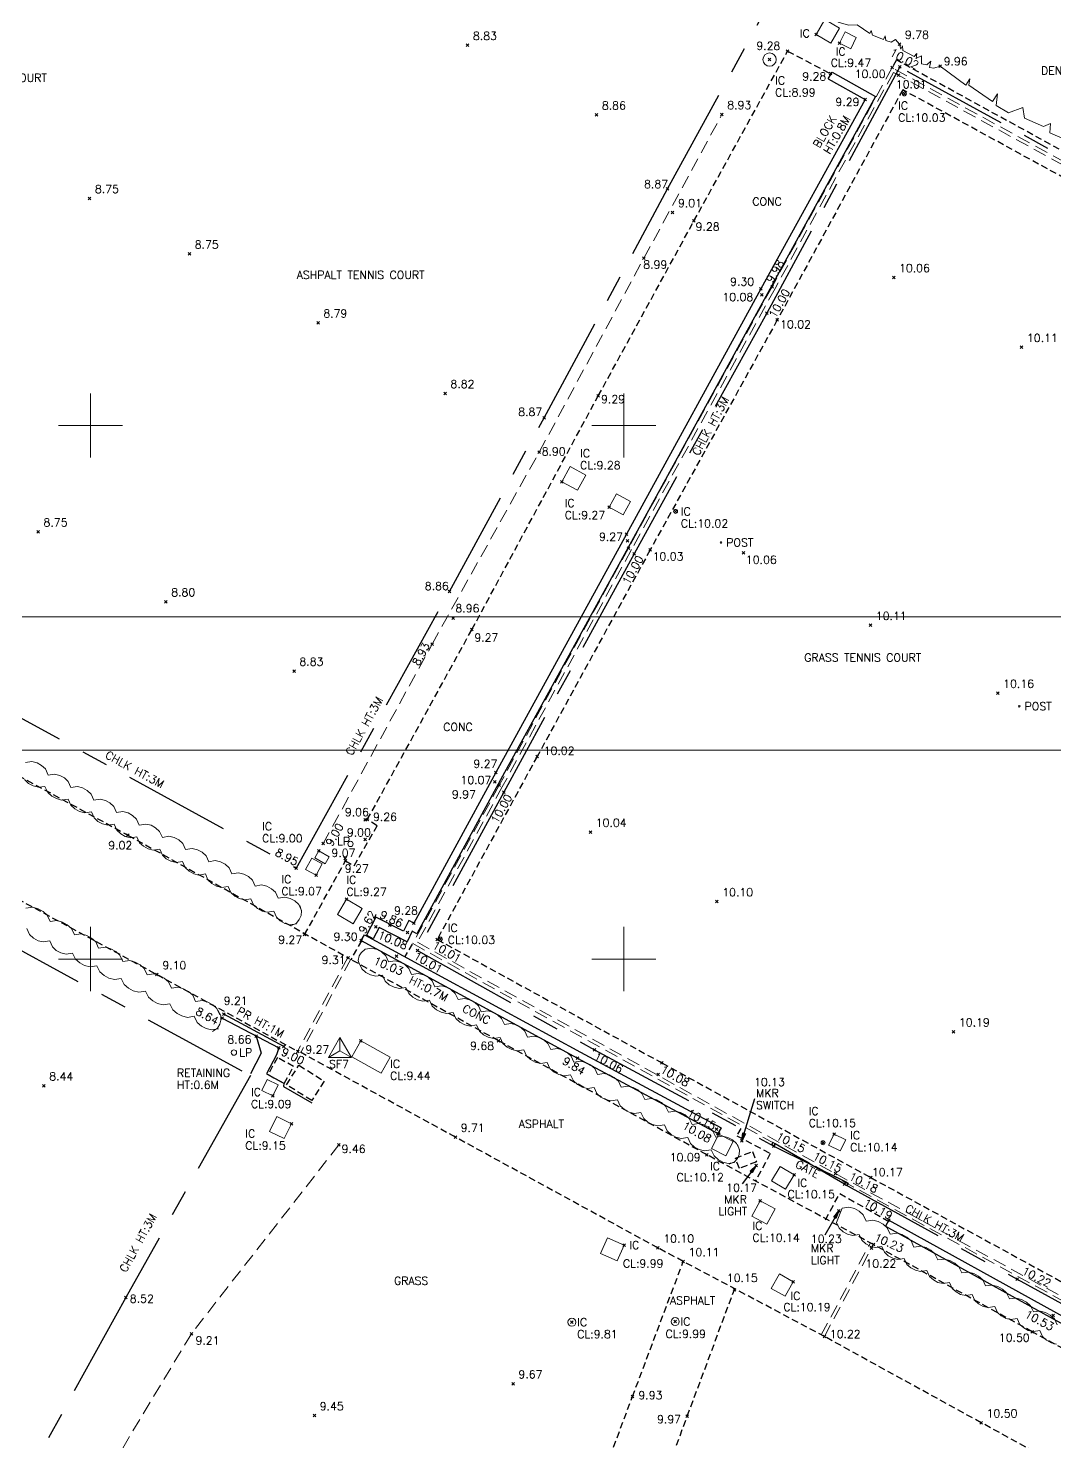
# Model space of a CAD drawing. Extents: x 521064 to 521635, y 174590 to 175241.
# Drawn here: x 521377.7 to 521416.2, y 175041.9 to 175094.9 of the extents above; entities that cross this region are included whole.
import ezdxf
from ezdxf.enums import TextEntityAlignment as Align

# ---------------------------------------------------------------- set-up
doc = ezdxf.new("R2010")
doc.units = 0
doc.header["$PDMODE"] = 3
doc.header["$PDSIZE"] = 0.05
for name, pattern in [('Centre', [7, 4, -1, 1, -1]), ('DASHED', [0.75, 0.5, -0.25]), ('HIDDEN', [0.375, 0.25, -0.125])]:
    doc.linetypes.add(name, pattern=pattern)
doc.layers.get('0').update_dxf_attribs({"linetype": 'CONTINUOUS', "lineweight": 18})
for name, color, linetype, lineweight in [('I031G_SURVEY-GRID', 7, 'CONTINUOUS', 18), ('I042T_SURVEY-STA', 1, 'CONTINUOUS', 13), ('I901G_TITLE-SHEET', 7, 'CONTINUOUS', 18), ('I910T_TXT-GEN-S', 7, 'CONTINUOUS', 13), ('I923G_SURVEY-POINT', 7, 'CONTINUOUS', 18), ('I923T_SURVEY-LEVEL', 7, 'CONTINUOUS', 13), ('I960G_COVER', 1, 'CONTINUOUS', 18), ('I960T_COVER-TXT', 1, 'CONTINUOUS', 13), ('I963G_SW', 200, 'DASHED', 18), ('I976G_ST-FURN', 220, 'CONTINUOUS', 18), ('I976T_ST-FURN-TXT', 220, 'CONTINUOUS', 13), ('I991G_SLOPE', 21, 'DASHED', 18), ('I995G_VEGETATION', 102, 'CONTINUOUS', 18)]:
    doc.layers.add(name, color=color, linetype=linetype, lineweight=lineweight)
for name, color, linetype in [('I280G_BLDG-FRAME', 7, 'HIDDEN'), ('I940G_SURFACE', 200, 'HIDDEN'), ('I971G_FENCE', 5, 'Centre'), ('I972G_WALL', 10, 'CONTINUOUS'), ('I973G_GATE', 20, 'CONTINUOUS')]:
    doc.layers.add(name, color=color, linetype=linetype)
doc.styles.add('MONOTXT', font='simplex.shx')
doc.styles.get("Standard").update_dxf_attribs({"font": 'simplex.shx'})
doc.dimstyles.get("Standard").update_dxf_attribs({"dimtxt": 0.18, "dimasz": 0.18, "dimexe": 0.18, "dimexo": 0.0625, "dimgap": 0.09, "dimtad": 0, "dimtih": 1, "dimtoh": 1, "dimdec": 4, "dimzin": 0, "dimdsep": 46, "dimtxsty": 'Standard', "dimcen": 0.09, "dimadec": 0, "dimazin": 0, "dimtfac": 1, "dimtdec": 4, "dimtofl": 0, "dimtmove": 0, "dimatfit": 3, "dimfxl": 1, "dimtolj": 1, "dimtzin": 0, "dimarcsym": 0})

# ---------------------------------------------------------------- blocks, each defined once
blk = doc.blocks.new('PT_STATION')
at = {"color": 0, "linetype": 'Continuous', "flags": 128}
for points in [[(0, 0.5), (-0.433, -0.25)], [(-0.433, -0.25), (0, 0), (0, 0.5)], [(0.433, -0.25), (0, 0.5)], [(0, 0), (0.433, -0.25)], [(-0.433, -0.25), (0.433, -0.25)]]:
    blk.add_lwpolyline(points, dxfattribs=at)
blk = doc.blocks.new('HEL Vegitation')
at = {"color": 0, "linetype": 'ByBlock'}
blk.add_polyline3d([(0, 0, 0), (0.0922, -0.0113, 0), (0.0935, 0.0101, 0), (0.0995, -0.0077, 0), (0.1821, -0.0154, 0), (0.1845, 0.0113, 0), (0.197, -0.0202, 0), (0.2387, -0.0214, 0), (0.2678, 0.0125, 0), (0.2868, -0.0125, 0), (0.3463, -0.0065, 0), (0.3601, 0.0113, 0), (0.3714, -0.0138, 0), (0.4361, -0.0065, 0), (0.4826, 0.015, 0), (0.5749, -0.0053, 0), (0.5749, 0.015, 0), (0.5927, -0.0089, 0), (0.6647, -0.0077, 0), (0.6659, 0.0166, 0), (0.6788, -0.0077, 0), (0.714, -0.0053, 0), (0.7306, 0.0202, 0), (0.7646, 0.0036, 0)], dxfattribs=at)

msp = doc.modelspace()

# ---------------------------------------------------------------- linework, layer by layer
at = {"layer": 'I031G_SURVEY-GRID'}
for p, q in [((521380, 175081.2), (521380, 175078.8)), ((521400, 175081.2), (521400, 175078.8)), ((521378.8, 175080), (521381.2, 175080)), ((521398.8, 175080), (521401.2, 175080)), ((521380, 175061.2), (521380, 175058.8)), ((521400, 175061.2), (521400, 175058.8)), ((521378.8, 175060), (521381.2, 175060)), ((521398.8, 175060), (521401.2, 175060))]:
    msp.add_line(p, q, dxfattribs=at)
at = {"layer": 'I280G_BLDG-FRAME'}
for points in [[(521387.619, 175055.97, 9.351), (521387.009, 175056.304, 9.346), (521386.659, 175055.666, 9.329), (521387.269, 175055.332, 9.335)], [(521388.297, 175054.691, 9.365), (521387.355, 175055.283, 9.357), (521387.817, 175056.016, 9.357), (521388.758, 175055.424, 9.365)], [(521404.97, 175052.392, 10.074), (521404.332, 175052.144, 10.106), (521404.181, 175052.532, 10.217), (521404.819, 175052.78, 10.184)]]:
    msp.add_polyline3d(points, close=True, dxfattribs=at)
at = {"layer": 'I901G_TITLE-SHEET'}
for points in [[(521533.61, 175067.828), (521325.01, 175067.828), (521325.01, 175232.028), (521533.61, 175232.028)], [(521455.762, 174908.628), (521247.162, 174908.628), (521247.162, 175072.828), (521455.762, 175072.828)]]:
    msp.add_lwpolyline(points, close=True, dxfattribs=at)
at = {"layer": 'I923G_SURVEY-POINT'}
for p in [(521407.211, 175094.663, 9.439), (521408.087, 175094.345, 9.472), (521410.34, 175094.308, 9.785), (521394.142, 175094.264, 8.828), (521406.142, 175094.046, 9.279), (521405.466, 175093.726, 8.992), (521410.061, 175093.427, 9.998), (521410.353, 175093.453, 10.018), (521411.859, 175093.482, 9.96), (521407.748, 175093.203, 9.282), (521410.293, 175093.146, 10.008), (521409.049, 175092.227, 9.287), (521410.518, 175092.439, 10.028), (521398.976, 175091.656, 8.857), (521403.679, 175091.671, 8.929), (521379.968, 175088.524, 8.755), (521401.643, 175088.882, 8.875), (521401.83, 175087.995, 9.007), (521402.629, 175087.675, 9.282), (521383.71, 175086.44, 8.753), (521400.751, 175086.275, 8.995), (521410.118, 175085.557, 10.057), (521405.141, 175085.126, 9.298), (521405.177, 175084.901, 10.081), (521405.557, 175085.211, 9.983), (521388.533, 175083.859, 8.792), (521405.364, 175084.215, 10.005), (521405.753, 175083.963, 10.018), (521414.914, 175082.937, 10.107), (521393.3, 175081.211, 8.815), (521399.039, 175081.116, 9.285), (521397.007, 175080.296, 8.868), (521396.826, 175079.011, 8.898), (521397.68, 175077.898, 9.281), (521399.449, 175076.945, 9.273), (521401.938, 175076.785, 10.016), (521378.04, 175076.021, 8.748), (521400.104, 175075.936, 9.271), (521400.137, 175075.68, 10.08), (521400.171, 175075.412, 9.986), (521400.987, 175075.339, 10.028), (521404.485, 175075.229, 10.058), (521400.385, 175075.196, 9.998), (521393.459, 175073.785, 8.86), (521382.829, 175073.398, 8.798), (521393.601, 175072.777, 8.963), (521394.304, 175072.357, 9.269), (521409.249, 175072.517, 10.114), (521392.813, 175071.81, 8.926), (521387.635, 175070.798, 8.834), (521414.024, 175069.972, 10.161), (521396.751, 175067.597, 10.016), (521395.201, 175066.991, 9.266), (521395.167, 175066.644, 10.071), (521395.329, 175066.52, 9.974), (521395.498, 175066.261, 9.996), (521390.295, 175065.219, 9.063), (521390.382, 175065.226, 9.261), (521381.407, 175064.644, 9.018), (521398.747, 175064.759, 10.043), (521388.728, 175064.331, 8.999), (521390.295, 175064.479, 8.997), (521388.562, 175064.058, 8.999), (521389.555, 175063.763, 9.069), (521389.558, 175063.676, 9.274), (521387.72, 175063.403, 8.952), (521388.465, 175063.146, 9.069), (521389.607, 175062.24, 9.272), (521403.491, 175062.155, 10.105), (521388.032, 175060.913, 9.265), (521390.699, 175061.203, 9.624), (521391.227, 175061.268, 9.856), (521391.891, 175060.993, 10.078), (521392.126, 175061.342, 9.276), (521390.153, 175060.69, 9.301), (521393.002, 175060.732, 10.01), (521393.121, 175060.744, 10.032), (521389.666, 175060.047, 9.306), (521391.479, 175060.106, 10.03), (521392.258, 175060.32, 10.014), (521382.495, 175059.415, 9.102), (521384.937, 175057.781, 8.641), (521385.007, 175057.935, 9.206), (521412.364, 175057.273, 10.188), (521386.215, 175057.108, 8.657), (521387.247, 175056.722, 9.278), (521390.142, 175056.93, 9.444), (521395.303, 175056.934, 9.684), (521387.06, 175056.666, 8.997), (521387.775, 175056.535, 9.271), (521398.258, 175056.286, 9.843), (521398.904, 175056.591, 10.063), (521401.282, 175055.664, 10.082), (521401.43, 175056.103, 10.09), (521378.256, 175055.25, 8.44), (521386.844, 175054.87, 9.093), (521387.54, 175053.821, 9.154), (521403.471, 175053.621, 10.153), (521389.319, 175053.037, 9.459), (521393.682, 175053.32, 9.714), (521403.527, 175053.452, 10.079), (521403.562, 175053.426, 10.117), (521404.422, 175053.176, 10.129), (521405.625, 175052.982, 10.148), (521407.471, 175053.111, 10.146), (521407.891, 175053.437, 10.143), (521403.111, 175052.66, 10.092), (521404.956, 175052.256, 10.168), (521406.392, 175051.906, 10.148), (521407.937, 175051.951, 10.145), (521408.276, 175051.558, 10.18), (521409.257, 175051.805, 10.167), (521405.115, 175050.933, 10.135), (521408.062, 175050.556, 10.23), (521409.938, 175050.206, 10.186), (521400.009, 175049.272, 9.993), (521409.358, 175049.294, 10.227), (521401.279, 175049.164, 10.097), (521409.289, 175049.161, 10.221), (521402.228, 175048.656, 10.108), (521406.354, 175047.894, 10.194), (521414.748, 175047.989, 10.222), (521381.321, 175047.306, 8.522), (521404.144, 175047.598, 10.15), (521416.101, 175046.633, 10.526), (521398.052, 175046.381, 9.805), (521401.926, 175046.404, 9.986), (521383.784, 175045.948, 9.207), (521407.527, 175045.84, 10.219), (521415.315, 175046.02, 10.497), (521395.849, 175044.074, 9.667), (521400.324, 175043.589, 9.932), (521388.398, 175042.879, 9.454), (521402.378, 175042.855, 9.974), (521413.401, 175042.611, 10.505)]:
    msp.add_point(p, dxfattribs=at)
at = {"layer": 'I940G_SURFACE'}
msp.add_line((521410.218, 175093.714, 10.016), (521410.061, 175093.427, 9.998), dxfattribs=at)
for points in [[(521388.032, 175060.913, 9.265), (521389.558, 175063.676, 9.274), (521389.892, 175063.496, 9.272), (521390.752, 175064.996, 9.258), (521390.382, 175065.226, 9.261), (521394.304, 175072.357, 9.269), (521399.039, 175081.116, 9.285), (521402.629, 175087.675, 9.282), (521406.142, 175094.046, 9.279), (521407.748, 175093.203, 9.282)], [(521440.115, 175077.377, 10.353), (521432.122, 175081.734, 10.246), (521423.558, 175086.4, 10.167), (521410.218, 175093.714, 10.016)], [(521393.002, 175060.732, 10.01), (521401.43, 175056.103, 10.09), (521409.257, 175051.805, 10.167), (521421.622, 175045.05, 10.289), (521426.388, 175053.786, 10.297), (521430.789, 175061.853, 10.283), (521434.713, 175068.991, 10.298), (521439.042, 175076.935, 10.348), (521423.779, 175085.314, 10.145), (521410.456, 175092.597, 10.025), (521405.753, 175083.963, 10.018), (521400.987, 175075.339, 10.028), (521396.751, 175067.597, 10.016), (521393.002, 175060.732, 10.01)], [(521332.898, 175091.15, 7.268), (521331.102, 175087.623, 7.183), (521332.748, 175086.619, 7.21), (521341.618, 175081.788, 7.479), (521350.481, 175076.965, 7.84), (521366.285, 175068.336, 8.443), (521373.629, 175064.236, 8.696), (521382.495, 175059.415, 9.102), (521387.775, 175056.535, 9.271)], [(521332.898, 175091.15, 7.263), (521342.903, 175085.679, 7.537), (521352.519, 175080.438, 7.943), (521360.81, 175075.895, 8.17), (521368.137, 175071.876, 8.59), (521374.653, 175068.315, 8.742), (521381.407, 175064.644, 9.018), (521389.666, 175060.047, 9.306)], [(521390.162, 175060.684, 9.301), (521389.764, 175059.975, 9.316)], [(521392.06, 175060.562, 9.98), (521391.785, 175060.088, 9.989)], [(521422.736, 175041.952, 10.89), (521415.315, 175046.02, 10.497), (521409.358, 175049.294, 10.227), (521403.111, 175052.66, 10.092), (521395.303, 175056.934, 9.684), (521389.797, 175059.965, 9.288)], [(521421.979, 175037.922, 10.911), (521413.401, 175042.611, 10.505), (521407.527, 175045.84, 10.219), (521401.279, 175049.164, 10.097), (521393.682, 175053.32, 9.714), (521387.757, 175056.564, 9.275)], [(521404.385, 175053.648, 10.133), (521404.239, 175053.375, 10.119), (521405.493, 175052.704, 10.138), (521404.937, 175051.676, 10.129)], [(521407.56, 175050.216, 10.187), (521408.096, 175051.208, 10.177), (521409.937, 175050.161, 10.182)], [(521392.945, 175025.455, 9.502), (521393.368, 175025.196, 9.495), (521397.381, 175035.728, 9.587), (521400.324, 175043.589, 9.932), (521402.228, 175048.656, 10.108)], [(521399.07, 175033.904, 9.595), (521399.382, 175034.729, 9.602), (521402.378, 175042.855, 9.974), (521404.144, 175047.598, 10.15)]]:
    msp.add_polyline3d(points, dxfattribs=at)
at = {"layer": 'I960G_COVER'}
for points in [[(521407.211, 175094.663, 9.439), (521407.76, 175094.343, 9.44), (521408.087, 175094.906, 9.457), (521407.538, 175095.226, 9.456)], [(521408.087, 175094.345, 9.472), (521408.508, 175094.136, 9.503), (521408.715, 175094.552, 9.5), (521408.294, 175094.762, 9.469)], [(521397.68, 175077.898, 9.281), (521397.992, 175078.467, 9.284), (521398.579, 175078.146, 9.283), (521398.267, 175077.577, 9.28)], [(521399.449, 175076.945, 9.273), (521399.97, 175076.655, 9.279), (521400.248, 175077.154, 9.29), (521399.727, 175077.444, 9.284)], [(521388.465, 175063.146, 9.069), (521388.694, 175063.574, 9.046), (521388.3, 175063.786, 8.987), (521388.07, 175063.358, 9.011)], [(521388.562, 175064.058, 8.999), (521388.956, 175063.836, 9.048), (521388.804, 175063.566, 9.035), (521388.41, 175063.788, 8.986)], [(521389.607, 175062.24, 9.272), (521389.266, 175061.674, 9.277), (521389.848, 175061.324, 9.276), (521390.189, 175061.89, 9.271)], [(521390.142, 175056.93, 9.444), (521391.243, 175056.314, 9.506), (521390.907, 175055.715, 9.508), (521389.806, 175056.33, 9.447)], [(521386.844, 175054.87, 9.093), (521387.041, 175055.278, 9.108), (521386.628, 175055.476, 8.994), (521386.432, 175055.069, 8.98)], [(521387.54, 175053.821, 9.154), (521387.27, 175053.268, 9.133), (521386.72, 175053.537, 9.093), (521386.989, 175054.089, 9.114)], [(521403.562, 175053.426, 10.117), (521404.095, 175053.156, 10.135), (521403.824, 175052.621, 10.135), (521403.292, 175052.89, 10.117)], [(521407.891, 175053.437, 10.143), (521408.323, 175053.217, 10.149), (521408.111, 175052.801, 10.145), (521407.679, 175053.021, 10.138)], [(521406.392, 175051.906, 10.148), (521406.067, 175051.367, 10.152), (521405.54, 175051.685, 10.143), (521405.864, 175052.224, 10.14)], [(521405.115, 175050.933, 10.135), (521405.675, 175050.628, 10.149), (521405.362, 175050.052, 10.146), (521404.802, 175050.357, 10.132)], [(521400.009, 175049.272, 9.993), (521399.745, 175048.678, 9.978), (521399.123, 175048.953, 9.954), (521399.386, 175049.548, 9.969)], [(521406.354, 175047.894, 10.194), (521406.044, 175047.352, 10.184), (521405.527, 175047.649, 10.176), (521405.837, 175048.19, 10.185)]]:
    msp.add_polyline3d(points, close=True, dxfattribs=at)
for centre, radius in [((521405.466, 175093.726, 8.992), 0.25), ((521410.518, 175092.439, 10.028), 0.075), ((521401.938, 175076.785, 10.016), 0.075), ((521393.121, 175060.744, 10.032), 0.075), ((521407.471, 175053.111, 10.146), 0.075), ((521398.052, 175046.381, 9.805), 0.15), ((521401.926, 175046.404, 9.986), 0.15)]:
    msp.add_circle(centre, radius, dxfattribs=at)
at = {"layer": 'I963G_SW'}
for points in [[(521410.061, 175093.427, 9.998), (521405.557, 175085.211, 9.983), (521400.171, 175075.412, 9.986), (521395.329, 175066.52, 9.974), (521392.086, 175060.576, 9.981), (521407.523, 175052.044, 10.146)], [(521439.63, 175077.277, 10.325), (521425.746, 175084.846, 10.163), (521410.058, 175093.423, 10.005)], [(521410.11, 175093.246, 9.998), (521405.671, 175085.148, 9.983), (521400.285, 175075.35, 9.986), (521395.444, 175066.458, 9.974), (521392.262, 175060.627, 9.981), (521407.937, 175051.951, 10.145)], [(521439.568, 175077.163, 10.325), (521425.684, 175084.732, 10.163), (521410.11, 175093.246, 10.007)], [(521389.649, 175060.054, 9.31), (521387.776, 175056.554, 9.269)], [(521389.764, 175059.993, 9.31), (521387.89, 175056.493, 9.269)], [(521407.523, 175052.044, 10.146), (521421.997, 175044.166, 10.292)], [(521407.937, 175051.951, 10.145), (521421.945, 175044.343, 10.291)], [(521407.405, 175045.905, 10.219), (521409.245, 175049.355, 10.221)], [(521407.52, 175045.844, 10.219), (521409.36, 175049.293, 10.221)]]:
    msp.add_polyline3d(points, dxfattribs=at)
at = {"layer": 'I971G_FENCE'}
for points in [[(521387.717, 175063.399, 8.962), (521393.459, 175073.785, 8.86), (521397.007, 175080.296, 8.868), (521401.643, 175088.882, 8.875), (521405.278, 175095.52, 8.889)], [(521410.353, 175093.453, 10.018), (521405.364, 175084.215, 10.005), (521400.385, 175075.196, 9.998), (521395.498, 175066.261, 9.996), (521392.258, 175060.32, 10.014), (521398.904, 175056.591, 10.063), (521405.625, 175052.982, 10.148)], [(521421.66, 175044.219, 10.298), (521426.447, 175052.96, 10.285), (521431.267, 175061.707, 10.276), (521435.414, 175069.317, 10.277), (521439.773, 175077.34, 10.348), (521426.417, 175084.625, 10.191), (521410.356, 175093.439, 10.032)], [(521375.319, 175070.166, 8.751), (521387.72, 175063.403, 8.952)], [(521362.343, 175068.566, 8.304), (521376.018, 175061.071, 8.453), (521386.006, 175055.632, 8.629), (521381.321, 175047.306, 8.522), (521376.8, 175039.083, 8.625)], [(521387.247, 175056.722, 9.278), (521385.007, 175057.935, 9.206)], [(521408.276, 175051.558, 10.18), (521414.748, 175047.989, 10.222), (521421.66, 175044.219, 10.294)]]:
    msp.add_polyline3d(points, dxfattribs=at)
at = {"layer": 'I972G_WALL'}
for points in [[(521407.665, 175093, 9.281), (521407.807, 175093.253, 9.281), (521409.442, 175092.339, 9.287), (521405.395, 175084.986, 9.298), (521400.359, 175075.797, 9.271), (521395.455, 175066.851, 9.266), (521392.237, 175060.94, 9.276), (521392.065, 175061.041, 9.272), (521391.87, 175060.65, 9.274), (521390.825, 175061.183, 9.273), (521390.602, 175060.756, 9.284), (521390.345, 175060.89, 9.284)], [(521407.665, 175093, 9.281), (521409.049, 175092.227, 9.287), (521405.141, 175085.126, 9.298), (521400.104, 175075.936, 9.271), (521395.201, 175066.991, 9.266), (521392.126, 175061.342, 9.276), (521391.944, 175061.448, 9.272), (521391.741, 175061.041, 9.274), (521390.7, 175061.572, 9.273), (521390.345, 175060.89, 9.284)], [(521390.153, 175060.69, 9.301), (521390.272, 175060.91, 9.301), (521398.377, 175056.506, 9.843), (521403.645, 175053.672, 10.079), (521403.527, 175053.452, 10.079)], [(521390.153, 175060.69, 9.301), (521398.258, 175056.286, 9.843), (521403.527, 175053.452, 10.079)], [(521384.937, 175057.781, 8.641), (521387.06, 175056.666, 8.997), (521386.971, 175056.406, 9.002), (521386.605, 175055.695, 9.048), (521387.255, 175055.34, 9.208), (521387.237, 175055.223, 9.133), (521388.299, 175054.611, 9.314)], [(521386.215, 175057.108, 8.657), (521386.406, 175056.471, 8.662), (521386.001, 175055.692, 8.628)], [(521409.938, 175050.206, 10.186), (521409.817, 175049.987, 10.186), (521416.101, 175046.509, 10.245), (521423.125, 175042.679, 10.756), (521423.245, 175042.898, 10.756)], [(521409.938, 175050.206, 10.186), (521416.222, 175046.728, 10.245), (521423.245, 175042.898, 10.756)]]:
    msp.add_polyline3d(points, dxfattribs=at)
at = {"layer": 'I973G_GATE', "elevation": 10.18}
msp.add_lwpolyline([(521405.624, 175052.983), (521405.671, 175053.071), (521405.583, 175053.119), (521405.536, 175053.031), (521405.624, 175052.983), (521408.323, 175051.646), (521408.411, 175051.598), (521408.364, 175051.51), (521408.276, 175051.558), (521408.323, 175051.646), (521408.276, 175051.558), (521405.671, 175053.071)], dxfattribs=at)
at = {"layer": 'I976G_ST-FURN'}
for centre, radius in [((521403.641, 175075.618, 10.053), 0.03), ((521414.827, 175069.477, 10.176), 0.03), ((521389.752, 175064.316, 8.957), 0.1), ((521385.38, 175056.492, 8.562), 0.1)]:
    msp.add_circle(centre, radius, dxfattribs=at)
at = {"layer": 'I991G_SLOPE'}
for points in [[(521388.715, 175064.308, 8.999), (521392.813, 175071.81, 8.926), (521396.826, 175079.011, 8.898), (521400.751, 175086.275, 8.995), (521403.679, 175091.671, 8.929)], [(521389.319, 175053.037, 9.459), (521383.784, 175045.948, 9.207), (521379.07, 175038.104, 9.11), (521378.925, 175037.913, 9.094), (521378.765, 175037.735, 9.078), (521378.59, 175037.572, 9.062), (521378.401, 175037.424, 9.046), (521378.201, 175037.293, 9.03), (521377.99, 175037.18, 9.014), (521377.77, 175037.086, 8.998), (521377.542, 175037.011, 8.982), (521377.309, 175036.956, 8.966), (521377.075, 175036.922, 8.955), (521376.839, 175036.908, 8.944), (521376.602, 175036.914, 8.933), (521376.367, 175036.94, 8.922), (521376.134, 175036.986, 8.911), (521375.907, 175037.052, 8.9), (521375.686, 175037.137, 8.889), (521375.473, 175037.24, 8.878), (521375.27, 175037.362, 8.867), (521375.077, 175037.5, 8.856), (521367.654, 175041.614, 8.711), (521357.414, 175047.597, 8.464)]]:
    msp.add_polyline3d(points, dxfattribs=at)
at = {"layer": 'I995G_VEGETATION'}
msp.add_line((521408.191, 175050.66, 10.073), (521407.976, 175050.124, 10.212), dxfattribs=at)
at = {"layer": 'I995G_VEGETATION', "elevation": 9.96}
msp.add_lwpolyline([(521411.859, 175093.482), (521411.62, 175093.411), (521411.462, 175093.427), (521411.508, 175093.673), (521411.363, 175093.535), (521411.164, 175093.564), (521411.157, 175093.864), (521410.976, 175093.778), (521410.96, 175093.76), (521410.981, 175093.959), (521410.89, 175093.84), (521410.459, 175094.066), (521410.454, 175094.246), (521410.382, 175094.114), (521410.34, 175094.308)], dxfattribs=at)
at = {"layer": 'I995G_VEGETATION', "linetype": 'Continuous'}
for points in [[(521381.827, 175065.02, 8.949), (521381.729, 175065.246, 8.949), (521381.583, 175065.383, 8.949), (521381.412, 175065.477, 8.949), (521381.217, 175065.527, 8.949), (521380.974, 175065.49, 8.949), (521380.876, 175065.715, 8.923), (521380.73, 175065.853, 8.923), (521380.559, 175065.947, 8.923), (521380.364, 175065.997, 8.923), (521380.121, 175065.96, 8.923), (521380.023, 175066.185, 8.898), (521379.877, 175066.323, 8.898), (521379.706, 175066.417, 8.898), (521379.511, 175066.467, 8.898), (521379.268, 175066.43, 8.898), (521379.17, 175066.655, 8.872), (521379.024, 175066.793, 8.872), (521378.853, 175066.887, 8.872), (521378.658, 175066.937, 8.872), (521378.415, 175066.899, 8.872), (521378.317, 175067.125, 8.847), (521378.171, 175067.262, 8.847), (521378, 175067.356, 8.847), (521377.805, 175067.407, 8.847), (521377.562, 175067.369, 8.847)], [(521377.528, 175066.725, 8.872), (521377.678, 175066.586, 8.872), (521377.852, 175066.49, 8.872), (521378.05, 175066.438, 8.872), (521378.296, 175066.474, 8.872), (521378.398, 175066.247, 8.905), (521378.548, 175066.108, 8.905), (521378.722, 175066.013, 8.905), (521378.92, 175065.961, 8.905), (521379.166, 175065.997, 8.905), (521379.267, 175065.77, 8.938), (521379.417, 175065.631, 8.938), (521379.591, 175065.535, 8.938), (521379.789, 175065.483, 8.938), (521380.035, 175065.519, 8.938)], [(521380.035, 175065.52, 8.972), (521380.134, 175065.295, 8.972), (521380.281, 175065.157, 8.972), (521380.452, 175065.064, 8.972), (521380.647, 175065.015, 8.972), (521380.89, 175065.053, 8.972), (521380.989, 175064.828, 9.006), (521381.136, 175064.691, 9.006), (521381.307, 175064.598, 9.006), (521381.502, 175064.548, 9.006), (521381.744, 175064.587, 9.006), (521381.843, 175064.362, 9.041), (521381.99, 175064.225, 9.041), (521382.161, 175064.131, 9.041), (521382.356, 175064.082, 9.041), (521382.599, 175064.12, 9.041), (521382.698, 175063.895, 9.075), (521382.845, 175063.758, 9.075), (521383.016, 175063.665, 9.075), (521383.211, 175063.616, 9.075), (521383.454, 175063.654, 9.075), (521383.553, 175063.429, 9.11), (521383.7, 175063.292, 9.11), (521383.871, 175063.199, 9.11), (521384.066, 175063.149, 9.11), (521384.308, 175063.188, 9.11), (521384.407, 175062.963, 9.144), (521384.554, 175062.825, 9.144), (521384.725, 175062.732, 9.144), (521384.92, 175062.683, 9.144), (521385.163, 175062.721, 9.144), (521385.262, 175062.496, 9.179), (521385.409, 175062.359, 9.179), (521385.58, 175062.266, 9.179), (521385.775, 175062.216, 9.179), (521386.018, 175062.255, 9.179), (521386.117, 175062.03, 9.213), (521386.264, 175061.893, 9.213), (521386.435, 175061.799, 9.213), (521386.63, 175061.75, 9.213), (521386.872, 175061.788, 9.213), (521386.971, 175061.563, 9.248), (521387.118, 175061.426, 9.248), (521387.289, 175061.333, 9.248), (521387.484, 175061.283, 9.248), (521387.727, 175061.322, 9.248)], [(521387.913, 175061.82, 9.169), (521387.809, 175062.044, 9.169), (521387.659, 175062.18, 9.169), (521387.485, 175062.271, 9.169), (521387.288, 175062.318, 9.169), (521387.044, 175062.277, 9.169), (521386.94, 175062.501, 9.137), (521386.79, 175062.637, 9.137), (521386.616, 175062.728, 9.137), (521386.419, 175062.775, 9.137), (521386.175, 175062.734, 9.137), (521386.071, 175062.958, 9.105), (521385.921, 175063.094, 9.105), (521385.747, 175063.185, 9.105), (521385.55, 175063.232, 9.105), (521385.306, 175063.191, 9.105), (521385.202, 175063.415, 9.073), (521385.052, 175063.551, 9.073), (521384.878, 175063.642, 9.073), (521384.681, 175063.689, 9.073), (521384.437, 175063.648, 9.073), (521384.333, 175063.872, 9.041), (521384.183, 175064.008, 9.041), (521384.009, 175064.099, 9.041), (521383.812, 175064.146, 9.041), (521383.568, 175064.105, 9.041), (521383.464, 175064.329, 9.009), (521383.314, 175064.465, 9.009), (521383.14, 175064.556, 9.009), (521382.943, 175064.603, 9.009), (521382.699, 175064.562, 9.009), (521382.595, 175064.786, 8.977), (521382.444, 175064.922, 8.977), (521382.271, 175065.013, 8.977), (521382.074, 175065.06, 8.977), (521381.83, 175065.019, 8.977)], [(521384.853, 175057.911, 9.197), (521384.743, 175058.143, 9.197), (521384.586, 175058.287, 9.197), (521384.404, 175058.387, 9.197), (521384.198, 175058.443, 9.197), (521383.944, 175058.411, 9.197), (521383.834, 175058.643, 9.156), (521383.677, 175058.787, 9.156), (521383.495, 175058.887, 9.156), (521383.289, 175058.943, 9.156), (521383.035, 175058.911, 9.156), (521382.925, 175059.143, 9.115), (521382.768, 175059.287, 9.115), (521382.586, 175059.387, 9.115), (521382.38, 175059.443, 9.115), (521382.126, 175059.412, 9.115), (521382.016, 175059.643, 9.075), (521381.859, 175059.787, 9.075), (521381.677, 175059.887, 9.075), (521381.471, 175059.943, 9.075), (521381.217, 175059.912, 9.075), (521381.107, 175060.143, 9.034), (521380.95, 175060.287, 9.034), (521380.768, 175060.387, 9.034), (521380.562, 175060.443, 9.034), (521380.308, 175060.412, 9.034), (521380.198, 175060.643, 8.993), (521380.041, 175060.787, 8.993), (521379.859, 175060.887, 8.993), (521379.653, 175060.943, 8.993), (521379.399, 175060.912, 8.993), (521379.289, 175061.143, 8.952), (521379.132, 175061.287, 8.952), (521378.95, 175061.387, 8.952), (521378.744, 175061.443, 8.952), (521378.49, 175061.412, 8.952), (521378.38, 175061.643, 8.911), (521378.223, 175061.787, 8.911), (521378.041, 175061.887, 8.911), (521377.835, 175061.943, 8.911), (521377.581, 175061.912, 8.911)], [(521387.517, 175061.249, 9.225), (521387.721, 175061.343, 9.225), (521387.832, 175061.475, 9.225), (521387.898, 175061.628, 9.225), (521387.918, 175061.8, 9.225), (521387.846, 175062.012, 9.225)], [(521377.616, 175061.139, 8.575), (521377.716, 175060.915, 8.594), (521377.864, 175060.779, 8.594), (521378.035, 175060.687, 8.594), (521378.23, 175060.639, 8.594), (521378.473, 175060.679, 8.594), (521378.573, 175060.455, 8.612), (521378.721, 175060.319, 8.612), (521378.892, 175060.226, 8.612), (521379.087, 175060.178, 8.612), (521379.33, 175060.219, 8.612)], [(521379.328, 175060.219, 8.626), (521379.441, 175059.992, 8.626), (521379.6, 175059.853, 8.626), (521379.783, 175059.758, 8.626), (521379.988, 175059.707, 8.626), (521380.239, 175059.746, 8.626), (521380.353, 175059.518, 8.636), (521380.512, 175059.379, 8.636), (521380.694, 175059.284, 8.636), (521380.899, 175059.234, 8.636), (521381.151, 175059.272, 8.636), (521381.264, 175059.044, 8.646), (521381.423, 175058.905, 8.646), (521381.606, 175058.81, 8.646), (521381.811, 175058.76, 8.646), (521382.062, 175058.798, 8.646), (521382.175, 175058.57, 8.656), (521382.335, 175058.431, 8.656), (521382.517, 175058.336, 8.656), (521382.722, 175058.286, 8.656), (521382.974, 175058.324, 8.656), (521383.087, 175058.097, 8.666), (521383.246, 175057.957, 8.666), (521383.428, 175057.863, 8.666), (521383.634, 175057.812, 8.666), (521383.885, 175057.851, 8.666), (521383.998, 175057.623, 8.676), (521384.158, 175057.484, 8.676), (521384.34, 175057.389, 8.676), (521384.545, 175057.338, 8.676), (521384.797, 175057.377, 8.676)], [(521390.063, 175059.863, 9.375), (521390.044, 175059.938, 9.375), (521390.076, 175060.115, 9.375), (521390.149, 175060.229, 9.375), (521390.306, 175060.365, 9.4)], [(521398.128, 175056.132, 9.813), (521398.025, 175056.358, 9.813), (521397.875, 175056.496, 9.813), (521397.702, 175056.59, 9.813), (521397.504, 175056.64, 9.813), (521397.259, 175056.603, 9.813), (521397.156, 175056.829, 9.761), (521397.006, 175056.967, 9.761), (521396.832, 175057.061, 9.761), (521396.635, 175057.111, 9.761), (521396.39, 175057.073, 9.761), (521396.287, 175057.299, 9.71), (521396.137, 175057.437, 9.71), (521395.963, 175057.531, 9.71), (521395.766, 175057.581, 9.71), (521395.521, 175057.543, 9.71), (521395.418, 175057.769, 9.658), (521395.268, 175057.907, 9.658), (521395.094, 175058.001, 9.658), (521394.897, 175058.051, 9.658), (521394.652, 175058.013, 9.658), (521394.549, 175058.239, 9.606), (521394.399, 175058.377, 9.606), (521394.225, 175058.472, 9.606), (521394.028, 175058.522, 9.606), (521393.782, 175058.484, 9.606), (521393.68, 175058.71, 9.555), (521393.53, 175058.848, 9.555), (521393.356, 175058.942, 9.555), (521393.159, 175058.992, 9.555), (521392.913, 175058.954, 9.555), (521392.811, 175059.18, 9.503), (521392.661, 175059.318, 9.503), (521392.487, 175059.412, 9.503), (521392.29, 175059.462, 9.503), (521392.044, 175059.424, 9.503), (521391.942, 175059.65, 9.451), (521391.792, 175059.788, 9.451), (521391.618, 175059.882, 9.451), (521391.42, 175059.932, 9.451), (521391.175, 175059.895, 9.451), (521391.073, 175060.121, 9.4), (521390.923, 175060.259, 9.4), (521390.749, 175060.353, 9.4), (521390.551, 175060.403, 9.4), (521390.306, 175060.365, 9.4)], [(521390.063, 175059.863, 9.375), (521390.17, 175059.637, 9.375), (521390.323, 175059.499, 9.375), (521390.5, 175059.405, 9.375), (521390.7, 175059.356, 9.375), (521390.947, 175059.395, 9.375), (521391.053, 175059.169, 9.433), (521391.206, 175059.032, 9.433), (521391.383, 175058.938, 9.433), (521391.583, 175058.889, 9.433), (521391.83, 175058.928, 9.433), (521391.936, 175058.702, 9.492), (521392.09, 175058.564, 9.492), (521392.266, 175058.471, 9.492), (521392.466, 175058.421, 9.492), (521392.713, 175058.461, 9.492), (521392.819, 175058.235, 9.551), (521392.973, 175058.097, 9.551), (521393.149, 175058.003, 9.551), (521393.349, 175057.954, 9.551), (521393.596, 175057.993, 9.551), (521393.703, 175057.767, 9.61), (521393.856, 175057.63, 9.61), (521394.033, 175057.536, 9.61), (521394.233, 175057.487, 9.61), (521394.479, 175057.526, 9.61), (521394.586, 175057.3, 9.668), (521394.739, 175057.162, 9.668), (521394.916, 175057.069, 9.668), (521395.116, 175057.019, 9.668), (521395.363, 175057.059, 9.668), (521395.469, 175056.833, 9.727), (521395.622, 175056.695, 9.727), (521395.799, 175056.601, 9.727), (521395.999, 175056.552, 9.727), (521396.246, 175056.591, 9.727)], [(521384.582, 175057.28, 8.949), (521384.767, 175057.403, 8.949), (521384.855, 175057.551, 8.949), (521384.895, 175057.711, 8.949), (521384.886, 175057.883, 8.949), (521384.78, 175058.079, 8.949)], [(521396.246, 175056.591, 9.777), (521396.351, 175056.365, 9.777), (521396.504, 175056.227, 9.777), (521396.679, 175056.134, 9.777), (521396.879, 175056.084, 9.777), (521397.125, 175056.123, 9.777), (521397.23, 175055.897, 9.817), (521397.382, 175055.759, 9.817), (521397.558, 175055.665, 9.817), (521397.757, 175055.616, 9.817), (521398.004, 175055.654, 9.817), (521398.109, 175055.428, 9.858), (521398.261, 175055.29, 9.858), (521398.437, 175055.197, 9.858), (521398.636, 175055.147, 9.858), (521398.882, 175055.186, 9.858), (521398.988, 175054.96, 9.898), (521399.14, 175054.822, 9.898), (521399.316, 175054.728, 9.898), (521399.515, 175054.679, 9.898), (521399.761, 175054.717, 9.898), (521399.866, 175054.491, 9.939), (521400.019, 175054.354, 9.939), (521400.194, 175054.26, 9.939), (521400.394, 175054.21, 9.939), (521400.64, 175054.249, 9.939), (521400.745, 175054.023, 9.979), (521400.897, 175053.885, 9.979), (521401.073, 175053.791, 9.979), (521401.272, 175053.742, 9.979), (521401.519, 175053.781, 9.979), (521401.624, 175053.554, 10.02), (521401.776, 175053.417, 10.02), (521401.952, 175053.323, 10.02), (521402.151, 175053.273, 10.02), (521402.397, 175053.312, 10.02), (521402.503, 175053.086, 10.06), (521402.655, 175052.948, 10.06), (521402.83, 175052.855, 10.06), (521403.03, 175052.805, 10.06), (521403.276, 175052.844, 10.06), (521403.381, 175052.618, 10.101), (521403.533, 175052.48, 10.101), (521403.709, 175052.386, 10.101), (521403.908, 175052.337, 10.101), (521404.155, 175052.375, 10.101)], [(521404.333, 175052.851, 10.079), (521404.226, 175053.077, 10.079), (521404.072, 175053.215, 10.079), (521403.895, 175053.309, 10.079), (521403.694, 175053.359, 10.079), (521403.447, 175053.32, 10.079), (521403.34, 175053.546, 10.042), (521403.186, 175053.684, 10.042), (521403.009, 175053.778, 10.042), (521402.808, 175053.827, 10.042), (521402.561, 175053.788, 10.042), (521402.453, 175054.015, 10.005), (521402.3, 175054.153, 10.005), (521402.122, 175054.246, 10.005), (521401.922, 175054.296, 10.005), (521401.674, 175054.257, 10.005), (521401.567, 175054.483, 9.968), (521401.413, 175054.621, 9.968), (521401.236, 175054.715, 9.968), (521401.035, 175054.764, 9.968), (521400.788, 175054.726, 9.968), (521400.681, 175054.952, 9.931), (521400.527, 175055.09, 9.931), (521400.35, 175055.184, 9.931), (521400.149, 175055.233, 9.931), (521399.902, 175055.194, 9.931), (521399.795, 175055.421, 9.894), (521399.641, 175055.559, 9.894), (521399.463, 175055.652, 9.894), (521399.263, 175055.702, 9.894), (521399.015, 175055.663, 9.894), (521398.908, 175055.889, 9.857), (521398.754, 175056.027, 9.857), (521398.577, 175056.121, 9.857), (521398.376, 175056.17, 9.857), (521398.129, 175056.132, 9.857)], [(521403.946, 175052.302, 10.11), (521404.148, 175052.391, 10.11), (521404.258, 175052.519, 10.11), (521404.322, 175052.668, 10.11), (521404.339, 175052.835, 10.11), (521404.266, 175053.043, 10.11)], [(521416.252, 175046.279, 10.492), (521416.145, 175046.508, 10.492), (521415.99, 175046.649, 10.492), (521415.811, 175046.746, 10.492), (521415.608, 175046.8, 10.492), (521415.357, 175046.765, 10.492), (521415.249, 175046.994, 10.44), (521415.094, 175047.136, 10.44), (521414.915, 175047.233, 10.44), (521414.712, 175047.287, 10.44), (521414.461, 175047.252, 10.44), (521414.354, 175047.481, 10.388), (521414.198, 175047.623, 10.388), (521414.019, 175047.72, 10.388), (521413.816, 175047.773, 10.388), (521413.565, 175047.739, 10.388), (521413.458, 175047.968, 10.335), (521413.303, 175048.109, 10.335), (521413.123, 175048.207, 10.335), (521412.92, 175048.26, 10.335), (521412.67, 175048.226, 10.335), (521412.562, 175048.455, 10.283), (521412.407, 175048.596, 10.283), (521412.228, 175048.694, 10.283), (521412.025, 175048.747, 10.283), (521411.774, 175048.713, 10.283), (521411.667, 175048.942, 10.23), (521411.511, 175049.083, 10.23), (521411.332, 175049.18, 10.23), (521411.129, 175049.234, 10.23), (521410.878, 175049.199, 10.23), (521410.771, 175049.428, 10.178), (521410.616, 175049.57, 10.178), (521410.436, 175049.667, 10.178), (521410.233, 175049.721, 10.178), (521409.983, 175049.686, 10.178), (521409.875, 175049.915, 10.125), (521409.72, 175050.057, 10.125), (521409.541, 175050.154, 10.125), (521409.338, 175050.207, 10.125), (521409.087, 175050.173, 10.125), (521408.979, 175050.402, 10.073), (521408.824, 175050.543, 10.073), (521408.645, 175050.641, 10.073), (521408.442, 175050.694, 10.073), (521408.191, 175050.66, 10.073)], [(521407.976, 175050.124, 10.212), (521408.075, 175049.902, 10.212), (521408.221, 175049.767, 10.212), (521408.391, 175049.677, 10.212), (521408.583, 175049.631, 10.212), (521408.823, 175049.674, 10.212), (521408.922, 175049.451, 10.244), (521409.068, 175049.317, 10.244), (521409.238, 175049.227, 10.244), (521409.43, 175049.181, 10.244), (521409.67, 175049.223, 10.244), (521409.769, 175049.001, 10.276), (521409.915, 175048.866, 10.276), (521410.085, 175048.776, 10.276), (521410.278, 175048.73, 10.276), (521410.517, 175048.773, 10.276), (521410.616, 175048.55, 10.308), (521410.762, 175048.416, 10.308), (521410.932, 175048.326, 10.308), (521411.125, 175048.28, 10.308), (521411.364, 175048.322, 10.308), (521411.463, 175048.1, 10.34), (521411.609, 175047.966, 10.34), (521411.779, 175047.875, 10.34), (521411.972, 175047.83, 10.34), (521412.211, 175047.872, 10.34), (521412.31, 175047.649, 10.372), (521412.456, 175047.515, 10.372), (521412.626, 175047.425, 10.372), (521412.819, 175047.379, 10.372), (521413.058, 175047.421, 10.372), (521413.157, 175047.199, 10.404), (521413.303, 175047.065, 10.404), (521413.473, 175046.975, 10.404), (521413.666, 175046.929, 10.404), (521413.906, 175046.971, 10.404), (521414.005, 175046.748, 10.437), (521414.15, 175046.614, 10.437), (521414.32, 175046.524, 10.437), (521414.513, 175046.478, 10.437), (521414.753, 175046.52, 10.437), (521414.852, 175046.298, 10.469), (521414.997, 175046.164, 10.469), (521415.167, 175046.074, 10.469), (521415.36, 175046.028, 10.469), (521415.6, 175046.07, 10.469)], [(521415.601, 175046.069, 10.509), (521415.702, 175045.843, 10.509), (521415.852, 175045.705, 10.509), (521416.025, 175045.61, 10.509), (521416.222, 175045.559, 10.509)]]:
    msp.add_polyline3d(points, dxfattribs=at)

# ---------------------------------------------------------------- block references
at = {"layer": 'I042T_SURVEY-STA'}
msp.add_blockref('PT_STATION', (521389.355, 175056.556), dxfattribs=at)
at = {"layer": 'I995G_VEGETATION', "linetype": 'Continuous'}
for p, xscale, yscale, zscale, rotation in [((521405.936, 175096.085, 8.956), 6.211472201834287, 6.211472201834287, 6.211472201834287, 337.7501606420811), ((521411.859, 175093.482, 9.96), 12.95234649878247, 12.95234649878247, 12.95234649878247, 330.7458336404446)]:
    msp.add_blockref('HEL Vegitation', p, dxfattribs=dict(at, xscale=xscale, yscale=yscale, zscale=zscale, rotation=rotation))

# ---------------------------------------------------------------- texts
at = {"layer": 'I042T_SURVEY-STA', "style": 'MONOTXT'}
msp.add_text('SF7', height=0.3, dxfattribs=at).set_placement((521388.948, 175055.911))
at = {"layer": 'I910T_TXT-GEN-S', "style": 'MONOTXT'}
for s, p in [('DENSE VEGETATION UNABLE TO SURVEY', (521415.643, 175093.162)), ('ASPHALT TENNIS COURT', (521373.571, 175092.892)), ('CONC', (521404.817, 175088.254)), ('ASHPALT TENNIS COURT', (521387.733, 175085.504)), ('GRASS TENNIS COURT', (521406.766, 175071.155)), ('CONC', (521393.23, 175068.551)), ('RETAINING', (521383.244, 175055.58)), ('HT:0.6M', (521383.244, 175055.13)), ('SWITCH', (521404.96, 175054.371)), ('MKR', (521404.96, 175054.821)), ('ASPHALT', (521396.061, 175053.665)), ('MKR', (521403.765, 175050.835)), ('LIGHT', (521403.546, 175050.391)), ('MKR', (521407.014, 175049.004)), ('LIGHT', (521407.014, 175048.554)), ('GRASS', (521391.383, 175047.785)), ('ASPHALT', (521401.73, 175047.047))]:
    msp.add_text(s, height=0.3, dxfattribs=at).set_placement(p)
for s, rotation, p in [('BLOCK', 59.6888, (521407.332, 175090.381)), ('HT:0.8M', 59.6888, (521407.721, 175090.154)), ('CHLK HT:3M', 61.6283, (521402.806, 175078.848)), ('CHLK HT:3M', 61.0596, (521389.811, 175067.6)), ('CHLK HT:3M', 331.3897, (521380.523, 175067.556)), ('HT:0.7M', 332.4923, (521391.92, 175059.119)), ('PR HT:1M', 331.5756, (521385.458, 175057.954)), ('CONC', 332.4923, (521393.914, 175058.043)), ('CHLK HT:3M', 61.1955, (521381.333, 175048.221)), ('CHLK HT:3M', 331.1259, (521410.518, 175050.55))]:
    msp.add_text(s, height=0.3, rotation=rotation, dxfattribs=at).set_placement(p)
msp.add_text('GATE', height=0.3, rotation=331.739, dxfattribs=at).set_placement((521406.892, 175052.121), align=Align.MIDDLE)
at = {"layer": 'I923T_SURVEY-LEVEL', "style": 'MONOTXT'}
for s, p in [('8.83', (521394.342, 175094.464, 8.828)), ('9.28', (521404.969, 175094.095, 9.279)), ('9.78', (521410.54, 175094.508, 9.785)), ('CL:9.47', (521407.758, 175093.457, 9.472)), ('10.00', (521408.655, 175093.039, 9.998)), ('9.96', (521411.992, 175093.513, 9.96)), ('9.28', (521406.691, 175092.947, 9.282)), ('10.01', (521410.2, 175092.649, 10.008)), ('CL:8.99', (521405.674, 175092.346, 8.992)), ('9.29', (521407.936, 175091.987, 9.287)), ('8.86', (521399.176, 175091.856, 8.857)), ('8.93', (521403.879, 175091.871, 8.929)), ('CL:10.03', (521410.287, 175091.4, 10.028)), ('8.87', (521400.759, 175088.909, 8.875)), ('8.75', (521380.168, 175088.724, 8.755)), ('9.01', (521402.03, 175088.195, 9.007)), ('9.28', (521402.691, 175087.312, 9.282)), ('8.75', (521383.91, 175086.64, 8.753)), ('8.99', (521400.729, 175085.89, 8.995)), ('10.06', (521410.318, 175085.757, 10.057)), ('9.30', (521403.986, 175085.248, 9.298)), ('10.08', (521403.696, 175084.673, 0.098)), ('8.79', (521388.733, 175084.059, 8.792)), ('10.02', (521405.859, 175083.649, 10.018)), ('10.11', (521415.114, 175083.137, 10.107)), ('8.82', (521393.5, 175081.411, 8.815)), ('9.29', (521399.146, 175080.843, 9.285)), ('8.87', (521396.04, 175080.367, 8.868)), ('8.90', (521396.918, 175078.882, 8.898)), ('CL:9.28', (521398.362, 175078.364, 9.281)), ('8.75', (521378.24, 175076.221, 8.748)), ('CL:9.27', (521397.784, 175076.496, 9.273)), ('CL:10.02', (521402.138, 175076.185, 10.016)), ('9.27', (521399.068, 175075.683, 9.271)), ('10.03', (521401.079, 175074.946, 10.028)), ('10.06', (521404.576, 175074.821, 10.058)), ('8.80', (521383.029, 175073.598, 8.798)), ('8.86', (521392.537, 175073.837, 8.86)), ('8.96', (521393.684, 175073, 8.963)), ('10.11', (521409.449, 175072.717, 10.114)), ('9.27', (521394.395, 175071.902, 9.269)), ('8.83', (521387.835, 175070.998, 8.834)), ('10.16', (521414.224, 175070.172, 10.161)), ('10.02', (521396.994, 175067.659, 10.016)), ('9.27', (521394.359, 175067.171, 9.266)), ('10.07', (521393.874, 175066.561, 10.071)), ('9.97', (521393.554, 175066.024, 9.974)), ('9.06', (521389.54, 175065.36, 9.063)), ('9.26', (521390.595, 175065.179, 9.261)), ('10.04', (521398.947, 175064.959, 10.043)), ('CL:9.00', (521386.437, 175064.375, 8.999)), ('9.00', (521389.615, 175064.595, 8.997)), ('9.02', (521380.669, 175064.113, 9.018)), ('9.07', (521389.037, 175063.83, 9.069)), ('9.27', (521389.537, 175063.24, 9.274)), ('CL:9.07', (521387.161, 175062.39, 9.069)), ('CL:9.27', (521389.596, 175062.37, 9.272)), ('10.10', (521403.691, 175062.355, 10.105)), ('9.28', (521391.383, 175061.665, 9.276)), ('9.30', (521389.116, 175060.687, 9.301)), ('9.27', (521387.04, 175060.572, 9.265)), ('CL:10.03', (521393.398, 175060.566, 10.032)), ('9.10', (521382.695, 175059.615, 9.102)), ('9.31', (521388.668, 175059.814, 9.306)), ('9.21', (521384.996, 175058.283, 9.206)), ('10.19', (521412.564, 175057.473, 10.188)), ('8.66', (521385.136, 175056.833, 8.657)), ('9.27', (521388.058, 175056.456, 9.271)), ('9.68', (521394.235, 175056.594, 9.684)), ('8.44', (521378.456, 175055.45, 8.44)), ('CL:9.44', (521391.237, 175055.469, 9.444)), ('10.13', (521404.883, 175055.237, -0.018)), ('CL:9.09', (521386.019, 175054.411, 9.093)), ('9.71', (521393.882, 175053.52, 9.714)), ('CL:10.15', (521406.931, 175053.7, 10.146)), ('CL:9.15', (521385.806, 175052.853, 9.154)), ('9.46', (521389.417, 175052.728, 9.459)), ('CL:10.14', (521408.487, 175052.79, 10.143)), ('10.09', (521401.722, 175052.415, 10.092)), ('CL:10.12', (521401.976, 175051.666, 10.117)), ('10.17', (521409.303, 175051.857, 10.167)), ('10.17', (521403.836, 175051.274, 10.168)), ('CL:10.15', (521406.138, 175051.028, 10.148)), ('10.10', (521401.479, 175049.364, 10.097)), ('CL:10.14', (521404.824, 175049.398, 10.135)), ('10.23', (521407.014, 175049.354, 10.23)), ('10.11', (521402.428, 175048.856, 10.108)), ('CL:9.99', (521399.967, 175048.431, 9.993)), ('10.22', (521409.059, 175048.429, 10.221)), ('10.15', (521403.864, 175047.893, 10.15)), ('8.52', (521381.477, 175047.112, 8.522)), ('CL:10.19', (521405.98, 175046.797, 10.194)), ('9.21', (521383.941, 175045.545, 9.207)), ('CL:9.81', (521398.252, 175045.781, 9.805)), ('CL:9.99', (521401.564, 175045.792, 9.986)), ('10.22', (521407.723, 175045.787, 10.219)), ('10.50', (521414.061, 175045.65, 10.497)), ('9.67', (521396.049, 175044.274, 9.667)), ('9.93', (521400.547, 175043.491, 9.932)), ('9.45', (521388.598, 175043.079, 9.454)), ('10.50', (521413.601, 175042.811, 10.505)), ('9.97', (521401.244, 175042.59, 9.974))]:
    msp.add_text(s, height=0.3, dxfattribs=at).set_placement(p)
for s, rotation, p in [('10.02', 331.5539, (521409.94, 175093.903, 10.018)), ('9.98', 60.4612, (521405.578, 175085.325, 9.983)), ('10.00', 60.5318, (521405.678, 175084.008, 10.005)), ('10.00', 60.7512, (521400.19, 175074.009, 9.998)), ('8.93', 61.6543, (521392.314, 175070.969, 8.926)), ('10.00', 60.3382, (521395.257, 175065.061, 9.996)), ('9.00', 60.0184, (521389.058, 175064.197, 8.999)), ('8.95', 332.0764, (521386.894, 175063.903, 8.952)), ('9.62', 60.9454, (521390.296, 175060.921, 9.624)), ('9.86', 334.6179, (521390.812, 175061.561, 9.856)), ('10.08', 337.2584, (521390.747, 175060.792, 10.08)), ('10.01', 329.6085, (521392.79, 175060.432, 10.006)), ('10.03', 337.2584, (521390.586, 175059.827, 10.03)), ('10.01', 329.6085, (521392.088, 175060.031, 10.014)), ('8.64', 331.3524, (521383.913, 175057.944, 8.641)), ('9.00', 333.6767, (521387.121, 175056.416, 8.997)), ('9.84', 329.121, (521397.663, 175056.093, 9.843)), ('10.06', 331.5571, (521398.85, 175056.26, 10.063)), ('10.08', 330.5241, (521401.343, 175055.766, 10.082)), ('10.15', 330.6859, (521402.339, 175054.137, 10.153)), ('10.08', 330.6859, (521402.167, 175053.658, 10.079)), ('10.15', 332.202, (521405.68, 175053.257, 10.148)), ('10.15', 332.202, (521407.053, 175052.516, 10.145)), ('10.18', 332.202, (521408.406, 175051.752, 10.18)), ('10.19', 331.0908, (521408.956, 175050.768, 10.186)), ('10.23', 336.0218, (521409.355, 175049.456, 10.227)), ('10.22', 332.3684, (521414.892, 175048.212, 10.222)), ('10.53', 332.3684, (521415.003, 175046.583, 10.526))]:
    msp.add_text(s, height=0.3, rotation=rotation, dxfattribs=at).set_placement(p)
at = {"layer": 'I960T_COVER-TXT', "style": 'MONOTXT'}
for p in [(521406.601, 175094.56), (521407.945, 175093.876), (521405.674, 175092.796), (521410.287, 175091.85), (521398.362, 175078.814), (521397.784, 175076.946), (521402.138, 175076.635), (521386.437, 175064.825), (521387.161, 175062.84), (521389.596, 175062.82), (521393.398, 175061.016), (521391.237, 175055.919), (521386.019, 175054.861), (521406.931, 175054.15), (521385.806, 175053.303), (521408.487, 175053.24), (521403.23, 175052.081), (521406.505, 175051.453), (521404.824, 175049.848), (521400.209, 175049.122), (521406.247, 175047.218), (521398.252, 175046.231), (521402.126, 175046.254)]:
    msp.add_text('IC', height=0.3, dxfattribs=at).set_placement(p)
at = {"layer": 'I976T_ST-FURN-TXT', "style": 'MONOTXT'}
for s, p in [('POST', (521403.841, 175075.468)), ('POST', (521415.027, 175069.327)), ('LP', (521389.248, 175064.268)), ('LP', (521385.58, 175056.342))]:
    msp.add_text(s, height=0.3, dxfattribs=at).set_placement(p)

# ---------------------------------------------------------------- leaders
at = {"layer": 'I923T_SURVEY-LEVEL'}
for points in [[(521404.422, 175053.176, 10.129), (521404.917, 175054.769, 10.129)], [(521404.956, 175052.256, 10.168), (521404.438, 175051.567, 10.168)], [(521408.062, 175050.556, 10.23), (521407.534, 175049.643, 10.23)]]:
    msp.add_leader(points, dimstyle='Standard', override={"dimscale": 0.1, "dimtxt": 3, "dimasz": 3, "dimexe": 2.5, "dimexo": 2.5, "dimtad": 1, "dimtih": 0, "dimtoh": 0, "dimdec": 3, "dimcen": -3, "dimdle": 1.25, "dimaunit": 1, "dimadec": 3, "dimtdec": 3, "dimldrblk": 'ClosedBlank'}, dxfattribs=at)

doc.saveas('drawing.dxf')
